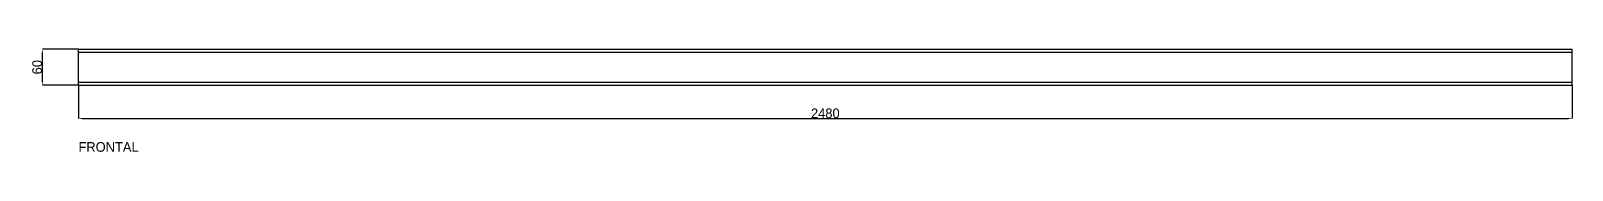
# Model space of a CAD drawing. Header units: millimetres. Extents: x -79 to 13940, y -87340 to 371.
# Drawn here: x 6081 to 8640, y -75340 to -75170 of the extents above; entities that cross this region are included whole.
import ezdxf

# ---------------------------------------------------------------- set-up
doc = ezdxf.new("R2010")
doc.units = ezdxf.units.MM
for name, color, linetype in [('R18_COTAS_P', 1, 'Continuous'), ('R18_PIEZAS_P', 3, 'Continuous'), ('R18_TEXTOS', 7, 'Continuous')]:
    doc.layers.add(name, color=color, linetype=linetype)
doc.dimstyles.get("Standard").update_dxf_attribs({"dimtxt": 2.5, "dimasz": 2.5, "dimexe": 1.25, "dimexo": 0.625, "dimtad": 1, "dimcen": 2.5, "dimazin": 3, "dimtfac": 1, "dimtmove": 0, "dimatfit": 3})

# ---------------------------------------------------------------- blocks, each defined once
blk = doc.blocks.new('_CLOSEDFILLED')
at = {"color": 0, "linetype": 'BYBLOCK'}
blk.add_solid([(-1, 0.16), (0, 0), (-1, -0.16)], dxfattribs=at)
blk = doc.blocks.new('*D343')
for p, q in [((6160, -75229.5), (6160, -75284.5)), ((8640, -75229.5), (8640, -75284.5)), ((6167, -75284.5), (8633, -75284.5))]:
    blk.add_line(p, q)
at = {"layer": 'Defpoints'}
for p in [(6160, -75229.5), (8640, -75229.5), (6160, -75284.5)]:
    blk.add_point(p, dxfattribs=at)
at = {"layer": 'R18_COTAS_P', "xscale": 7, "yscale": 7, "rotation": 180}
blk.add_blockref('_CLOSEDFILLED', (6160, -75284.5), dxfattribs=at)
at = {"layer": 'R18_COTAS_P', "xscale": 7, "yscale": 7}
blk.add_blockref('_CLOSEDFILLED', (8640, -75284.5), dxfattribs=at)
at = {"layer": 'R18_COTAS_P', "insert": (7400, -75275.9), "char_height": 16, "attachment_point": 5}
blk.add_mtext('2480', dxfattribs=at)
blk = doc.blocks.new('*D344')
for p, q in [((6160, -75169.5), (6100, -75169.5)), ((6100, -75222.5), (6100, -75176.5)), ((6160, -75229.5), (6100, -75229.5))]:
    blk.add_line(p, q)
at = {"layer": 'Defpoints'}
for p in [(6160, -75169.5), (6100, -75229.5), (6160, -75229.5)]:
    blk.add_point(p, dxfattribs=at)
at = {"layer": 'R18_COTAS_P', "xscale": 7, "yscale": 7}
for p, rotation in [((6100, -75169.5), 90), ((6100, -75229.5), 270)]:
    blk.add_blockref('_CLOSEDFILLED', p, dxfattribs=dict(at, rotation=rotation))
at = {"layer": 'R18_COTAS_P', "insert": (6091.4, -75199.5), "char_height": 16, "attachment_point": 5, "rotation": 90}
blk.add_mtext('60', dxfattribs=at)

msp = doc.modelspace()

# ---------------------------------------------------------------- linework, layer by layer
at = {"layer": 'R18_PIEZAS_P'}
for p, q in [((6160, -75169.503), (8640, -75169.503)), ((6160, -75174.503), (6160, -75169.503)), ((6160, -75174.503), (8640, -75174.503)), ((6160, -75224.503), (6160, -75174.503)), ((8640, -75174.503), (8640, -75169.503)), ((8640, -75224.503), (8640, -75174.503)), ((6160, -75224.503), (8640, -75224.503)), ((6160, -75229.503), (6160, -75224.503)), ((6160, -75229.503), (8640, -75229.503)), ((8640, -75229.503), (8640, -75224.503))]:
    msp.add_line(p, q, dxfattribs=at)

# ---------------------------------------------------------------- texts
at = {"layer": 'R18_TEXTOS'}
msp.add_text('FRONTAL', height=16, dxfattribs=at).set_placement((6160, -75339.503))

# ---------------------------------------------------------------- dimensions: what is measured, and where the dimension line sits
at = {"layer": 'R18_COTAS_P'}
dim = msp.add_linear_dim(base=(6100, -75229.503), p1=(6160, -75229.503), p2=(6160, -75169.503), angle=90, dimstyle='Standard', override={"dimtxt": 16, "dimasz": 7, "dimtad": 1, "dimdec": 2}, dxfattribs=at)
dim.commit()
dim.dimension.update_dxf_attribs({"geometry": '*D344', "text_midpoint": (6091.375, -75199.503)})
dim = msp.add_linear_dim(base=(6160, -75284.503), p1=(6160, -75229.503), p2=(8640, -75229.503), dimstyle='Standard', override={"dimtxt": 16, "dimasz": 7, "dimtad": 1, "dimdec": 2}, dxfattribs=at)
dim.commit()
dim.dimension.update_dxf_attribs({"geometry": '*D343', "text_midpoint": (7400, -75275.878)})

doc.saveas('drawing.dxf')
